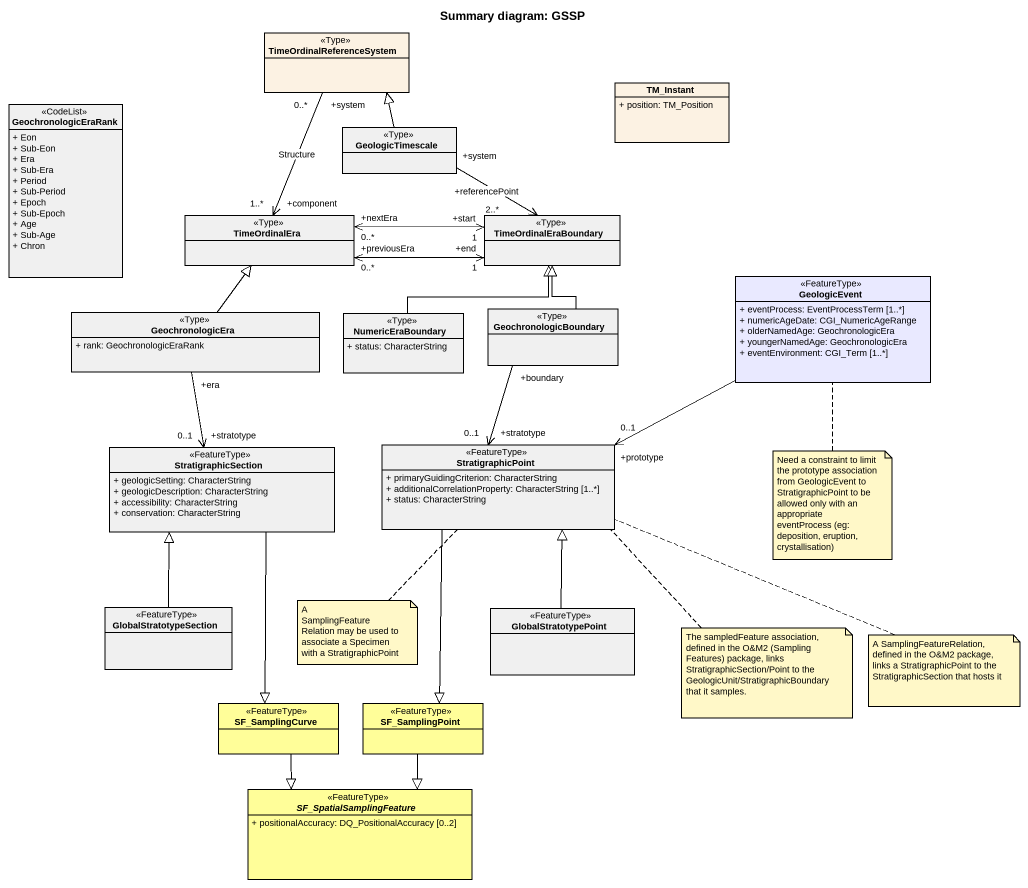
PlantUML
@startuml
title Summary diagram: GSSP
hide circle
hide empty members
skinparam classAttributeIconSize 0
class TimeOrdinalReferenceSystem <<Type>> #FCF2E3
class TM_Instant #FCF2E3 {
  + position: TM_Position
}
class GeochronologicEraRank <<CodeList>> #F0F0F0 {
  + Eon
  + Sub-Eon
  + Era
  + Sub-Era
  + Period
  + Sub-Period
  + Epoch
  + Sub-Epoch
  + Age
  + Sub-Age
  + Chron
}
class GeologicTimescale <<Type>> #F0F0F0
class TimeOrdinalEra <<Type>> #F0F0F0
class TimeOrdinalEraBoundary <<Type>> #F0F0F0
class GeologicEvent <<FeatureType>> #E9E9FF {
  + eventProcess: EventProcessTerm [1..*]
  + numericAgeDate: CGI_NumericAgeRange
  + olderNamedAge: GeochronologicEra
  + youngerNamedAge: GeochronologicEra
  + eventEnvironment: CGI_Term [1..*]
}
class GeochronologicEra <<Type>> #F0F0F0 {
  + rank: GeochronologicEraRank
}
class NumericEraBoundary <<Type>> #F0F0F0 {
  + status: CharacterString
}
class GeochronologicBoundary <<Type>> #F0F0F0
class StratigraphicSection <<FeatureType>> #F0F0F0 {
  + geologicSetting: CharacterString
  + geologicDescription: CharacterString
  + accessibility: CharacterString
  + conservation: CharacterString
}
class StratigraphicPoint <<FeatureType>> #F0F0F0 {
  + primaryGuidingCriterion: CharacterString
  + additionalCorrelationProperty: CharacterString [1..*]
  + status: CharacterString
}
class GlobalStratotypeSection <<FeatureType>> #F0F0F0
class GlobalStratotypePoint <<FeatureType>> #F0F0F0
class SF_SamplingCurve <<FeatureType>> #FFFE99
class SF_SamplingPoint <<FeatureType>> #FFFE99
abstract class SF_SpatialSamplingFeature <<FeatureType>> #FFFE99 {
  + positionalAccuracy: DQ_PositionalAccuracy [0..2]
}
GeologicTimescale -up-|> TimeOrdinalReferenceSystem
GeologicTimescale "+system" -right-> "+referencePoint\n2..*" TimeOrdinalEraBoundary
TimeOrdinalEra "+component\n1..*" <-up- "+system\n0..*" TimeOrdinalReferenceSystem : Structure
TimeOrdinalEraBoundary "+start\n1" <-left-> "+nextEra\n0..*" TimeOrdinalEra
TimeOrdinalEraBoundary "+end\n1" <-left-> "+previousEra\n0..*" TimeOrdinalEra
GeologicEvent -left-> "+prototype\n0..1" StratigraphicPoint
GeochronologicEra -up-|> TimeOrdinalEra
GeochronologicEra "+era" --> "+stratotype\n0..1" StratigraphicSection
NumericEraBoundary -up-|> TimeOrdinalEraBoundary
GeochronologicBoundary -up-|> TimeOrdinalEraBoundary
GeochronologicBoundary "+boundary" --> "+stratotype\n0..1" StratigraphicPoint
StratigraphicSection --|> SF_SamplingCurve
StratigraphicPoint --|> SF_SamplingPoint
GlobalStratotypeSection -up-|> StratigraphicSection
GlobalStratotypePoint -up-|> StratigraphicPoint
SF_SamplingCurve --|> SF_SpatialSamplingFeature
SF_SamplingPoint --|> SF_SpatialSamplingFeature
note bottom of GeologicEvent : Need a constraint to limit the prototype association from GeologicEvent to StratigraphicPoint to be allowed only with an appropriate eventProcess (eg: deposition, eruption, crystallisation)
note bottom of StratigraphicPoint : A SamplingFeatureRelation may be used to associate a Specimen with a StratigraphicPoint
note bottom of StratigraphicPoint : The sampledFeature association, defined in the O&M2 (Sampling Features) package, links StratigraphicSection/Point to the GeologicUnit/StratigraphicBoundary that it samples.
note right of StratigraphicPoint : A SamplingFeatureRelation, defined in the O&M2 package, links a StratigraphicPoint to the StratigraphicSection that hosts it
@enduml
